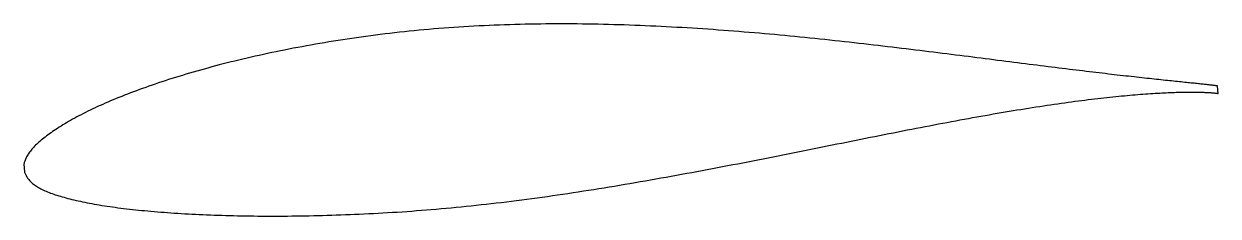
# Model space of a CAD drawing. Header units: metres. Extents: x -23.1 to 46.8, y -4.2 to 7.
import ezdxf

# ---------------------------------------------------------------- set-up
doc = ezdxf.new("R2010")
doc.units = ezdxf.units.M

msp = doc.modelspace()

# ---------------------------------------------------------------- linework, layer by layer
msp.add_lwpolyline([(46.815, 3.367), (46.813, 3.367), (46.809, 3.368), (46.802, 3.37), (46.793, 3.371), (46.781, 3.374), (46.766, 3.376), (46.748, 3.379), (46.728, 3.382), (46.705, 3.385), (46.679, 3.389), (46.651, 3.393), (46.62, 3.397), (46.587, 3.401), (46.55, 3.405), (46.511, 3.41), (46.47, 3.415), (46.425, 3.42), (46.378, 3.426), (46.329, 3.431), (46.276, 3.437), (46.221, 3.443), (46.164, 3.45), (46.104, 3.456), (46.041, 3.463), (45.975, 3.47), (45.907, 3.477), (45.836, 3.484), (45.763, 3.492), (45.687, 3.5), (45.609, 3.508), (45.527, 3.517), (45.444, 3.525), (45.357, 3.534), (45.268, 3.543), (45.177, 3.553), (45.083, 3.562), (44.986, 3.572), (44.887, 3.582), (44.785, 3.593), (44.681, 3.603), (44.574, 3.614), (44.465, 3.626), (44.353, 3.637), (44.239, 3.649), (44.122, 3.661), (44.002, 3.674), (43.881, 3.686), (43.756, 3.699), (43.63, 3.713), (43.5, 3.726), (43.369, 3.74), (43.235, 3.755), (43.098, 3.769), (42.959, 3.784), (42.818, 3.799), (42.674, 3.815), (42.528, 3.831), (42.38, 3.847), (42.229, 3.864), (42.075, 3.881), (41.92, 3.898), (41.762, 3.916), (41.602, 3.934), (41.439, 3.952), (41.275, 3.971), (41.108, 3.99), (40.938, 4.009), (40.767, 4.029), (40.593, 4.049), (40.417, 4.07), (40.239, 4.091), (40.058, 4.112), (39.875, 4.134), (39.691, 4.156), (39.504, 4.178), (39.314, 4.2), (39.123, 4.223), (38.93, 4.247), (38.734, 4.27), (38.537, 4.294), (38.337, 4.318), (38.136, 4.343), (37.932, 4.368), (37.726, 4.393), (37.518, 4.419), (37.308, 4.445), (37.097, 4.471), (36.883, 4.498), (36.667, 4.524), (36.45, 4.551), (36.23, 4.579), (36.009, 4.607), (35.786, 4.635), (35.561, 4.663), (35.334, 4.692), (35.105, 4.72), (34.874, 4.75), (34.642, 4.779), (34.408, 4.809), (34.172, 4.838), (33.934, 4.869), (33.695, 4.899), (33.454, 4.929), (33.211, 4.96), (32.967, 4.991), (32.721, 5.022), (32.473, 5.054), (32.224, 5.086), (31.973, 5.117), (31.721, 5.149), (31.467, 5.181), (31.211, 5.213), (30.954, 5.246), (30.696, 5.278), (30.436, 5.31), (30.175, 5.343), (29.912, 5.375), (29.648, 5.408), (29.382, 5.441), (29.115, 5.473), (28.847, 5.506), (28.577, 5.539), (28.306, 5.571), (28.034, 5.604), (27.761, 5.637), (27.486, 5.669), (27.21, 5.702), (26.933, 5.734), (26.655, 5.766), (26.376, 5.799), (26.096, 5.831), (25.814, 5.863), (25.531, 5.895), (25.248, 5.926), (24.963, 5.958), (24.677, 5.989), (24.391, 6.02), (24.103, 6.051), (23.814, 6.082), (23.525, 6.112), (23.234, 6.142), (22.943, 6.172), (22.651, 6.201), (22.358, 6.231), (22.064, 6.259), (21.769, 6.288), (21.474, 6.317), (21.178, 6.344), (20.881, 6.372), (20.584, 6.399), (20.286, 6.425), (19.987, 6.452), (19.688, 6.477), (19.388, 6.502), (19.087, 6.527), (18.786, 6.551), (18.484, 6.575), (18.182, 6.599), (17.88, 6.621), (17.577, 6.643), (17.273, 6.665), (16.969, 6.686), (16.665, 6.707), (16.361, 6.726), (16.056, 6.746), (15.751, 6.764), (15.445, 6.782), (15.139, 6.8), (14.833, 6.817), (14.527, 6.833), (14.221, 6.848), (13.914, 6.863), (13.607, 6.877), (13.301, 6.891), (12.994, 6.904), (12.687, 6.915), (12.38, 6.927), (12.073, 6.937), (11.766, 6.947), (11.459, 6.956), (11.152, 6.964), (10.845, 6.972), (10.538, 6.978), (10.231, 6.984), (9.925, 6.989), (9.619, 6.993), (9.313, 6.996), (9.007, 6.999), (8.701, 7), (8.396, 7.001), (8.091, 7), (7.786, 6.999), (7.481, 6.997), (7.177, 6.994), (6.874, 6.99), (6.57, 6.985), (6.268, 6.979), (5.965, 6.972), (5.663, 6.965), (5.362, 6.956), (5.061, 6.946), (4.761, 6.935), (4.461, 6.923), (4.162, 6.911), (3.864, 6.897), (3.566, 6.882), (3.269, 6.866), (2.972, 6.849), (2.677, 6.832), (2.382, 6.813), (2.087, 6.793), (1.794, 6.772), (1.501, 6.751), (1.209, 6.728), (0.918, 6.704), (0.628, 6.679), (0.339, 6.653), (0.051, 6.626), (-0.236, 6.599), (-0.523, 6.57), (-0.808, 6.54), (-1.093, 6.509), (-1.376, 6.478), (-1.658, 6.445), (-1.94, 6.412), (-2.22, 6.377), (-2.499, 6.342), (-2.777, 6.306), (-3.054, 6.269), (-3.329, 6.231), (-3.604, 6.192), (-3.877, 6.153), (-4.149, 6.112), (-4.42, 6.071), (-4.689, 6.029), (-4.957, 5.987), (-5.224, 5.943), (-5.49, 5.899), (-5.754, 5.854), (-6.017, 5.809), (-6.278, 5.763), (-6.539, 5.716), (-6.797, 5.669), (-7.054, 5.621), (-7.31, 5.572), (-7.565, 5.523), (-7.817, 5.473), (-8.069, 5.422), (-8.318, 5.371), (-8.567, 5.32), (-8.813, 5.268), (-9.058, 5.215), (-9.302, 5.161), (-9.543, 5.107), (-9.783, 5.053), (-10.022, 4.998), (-10.259, 4.942), (-10.494, 4.886), (-10.727, 4.83), (-10.959, 4.773), (-11.189, 4.715), (-11.417, 4.657), (-11.643, 4.599), (-11.868, 4.54), (-12.09, 4.481), (-12.311, 4.421), (-12.53, 4.36), (-12.747, 4.3), (-12.963, 4.239), (-13.176, 4.178), (-13.388, 4.116), (-13.597, 4.054), (-13.805, 3.992), (-14.01, 3.929), (-14.214, 3.866), (-14.416, 3.803), (-14.615, 3.74), (-14.813, 3.676), (-15.008, 3.612), (-15.202, 3.548), (-15.393, 3.483), (-15.583, 3.419), (-15.77, 3.354), (-15.955, 3.289), (-16.139, 3.223), (-16.319, 3.158), (-16.498, 3.092), (-16.675, 3.026), (-16.849, 2.96), (-17.022, 2.894), (-17.192, 2.828), (-17.36, 2.762), (-17.525, 2.695), (-17.689, 2.629), (-17.85, 2.562), (-18.009, 2.495), (-18.165, 2.428), (-18.32, 2.361), (-18.472, 2.294), (-18.621, 2.227), (-18.769, 2.16), (-18.914, 2.093), (-19.057, 2.026), (-19.197, 1.959), (-19.335, 1.892), (-19.471, 1.824), (-19.604, 1.757), (-19.735, 1.69), (-19.863, 1.623), (-19.99, 1.555), (-20.113, 1.488), (-20.234, 1.421), (-20.353, 1.354), (-20.469, 1.287), (-20.583, 1.221), (-20.695, 1.154), (-20.804, 1.088), (-20.91, 1.022), (-21.014, 0.956), (-21.116, 0.891), (-21.215, 0.826), (-21.311, 0.761), (-21.406, 0.697), (-21.497, 0.633), (-21.586, 0.57), (-21.673, 0.507), (-21.757, 0.444), (-21.838, 0.382), (-21.917, 0.321), (-21.993, 0.259), (-22.067, 0.199), (-22.139, 0.138), (-22.207, 0.078), (-22.273, 0.019), (-22.337, -0.041), (-22.398, -0.099), (-22.456, -0.158), (-22.512, -0.216), (-22.565, -0.274), (-22.616, -0.332), (-22.664, -0.389), (-22.709, -0.445), (-22.752, -0.502), (-22.792, -0.557), (-22.829, -0.612), (-22.864, -0.667), (-22.897, -0.721), (-22.926, -0.774), (-22.954, -0.826), (-22.978, -0.876), (-23, -0.926), (-23.019, -0.974), (-23.036, -1.02), (-23.051, -1.064), (-23.063, -1.104), (-23.072, -1.141), (-23.079, -1.172), (-23.084, -1.196), (-23.087, -1.212), (-23.058, -1.658), (-23.056, -1.662), (-23.052, -1.672), (-23.044, -1.689), (-23.033, -1.714), (-23.018, -1.748), (-23.001, -1.787), (-22.981, -1.83), (-22.957, -1.876), (-22.932, -1.923), (-22.903, -1.97), (-22.872, -2.017), (-22.838, -2.064), (-22.801, -2.111), (-22.762, -2.157), (-22.72, -2.202), (-22.676, -2.247), (-22.629, -2.291), (-22.579, -2.334), (-22.527, -2.376), (-22.472, -2.418), (-22.415, -2.459), (-22.355, -2.499), (-22.293, -2.538), (-22.228, -2.577), (-22.16, -2.615), (-22.09, -2.652), (-22.017, -2.688), (-21.942, -2.724), (-21.864, -2.759), (-21.783, -2.794), (-21.701, -2.828), (-21.615, -2.861), (-21.527, -2.894), (-21.437, -2.927), (-21.343, -2.959), (-21.248, -2.99), (-21.15, -3.022), (-21.049, -3.053), (-20.946, -3.084), (-20.84, -3.114), (-20.732, -3.145), (-20.622, -3.175), (-20.509, -3.205), (-20.393, -3.234), (-20.275, -3.264), (-20.154, -3.293), (-20.032, -3.321), (-19.906, -3.35), (-19.778, -3.378), (-19.648, -3.406), (-19.516, -3.434), (-19.381, -3.46), (-19.243, -3.487), (-19.104, -3.513), (-18.962, -3.539), (-18.817, -3.565), (-18.671, -3.589), (-18.521, -3.614), (-18.37, -3.638), (-18.216, -3.661), (-18.061, -3.684), (-17.902, -3.707), (-17.742, -3.729), (-17.579, -3.75), (-17.414, -3.771), (-17.247, -3.792), (-17.078, -3.812), (-16.906, -3.832), (-16.732, -3.852), (-16.556, -3.871), (-16.378, -3.889), (-16.198, -3.907), (-16.016, -3.925), (-15.831, -3.942), (-15.645, -3.959), (-15.456, -3.975), (-15.265, -3.991), (-15.072, -4.007), (-14.877, -4.022), (-14.68, -4.036), (-14.481, -4.05), (-14.281, -4.064), (-14.078, -4.077), (-13.873, -4.09), (-13.666, -4.102), (-13.457, -4.114), (-13.246, -4.125), (-13.034, -4.136), (-12.819, -4.146), (-12.603, -4.156), (-12.385, -4.166), (-12.165, -4.175), (-11.943, -4.183), (-11.719, -4.191), (-11.494, -4.198), (-11.266, -4.205), (-11.037, -4.211), (-10.807, -4.217), (-10.574, -4.222), (-10.34, -4.227), (-10.104, -4.231), (-9.867, -4.234), (-9.627, -4.237), (-9.387, -4.239), (-9.144, -4.241), (-8.9, -4.242), (-8.655, -4.243), (-8.408, -4.243), (-8.159, -4.242), (-7.909, -4.241), (-7.657, -4.239), (-7.404, -4.237), (-7.15, -4.234), (-6.894, -4.23), (-6.636, -4.226), (-6.378, -4.221), (-6.117, -4.215), (-5.856, -4.209), (-5.593, -4.202), (-5.329, -4.195), (-5.063, -4.187), (-4.797, -4.178), (-4.529, -4.169), (-4.26, -4.159), (-3.989, -4.149), (-3.718, -4.138), (-3.445, -4.126), (-3.171, -4.113), (-2.896, -4.1), (-2.62, -4.086), (-2.342, -4.071), (-2.064, -4.055), (-1.785, -4.039), (-1.505, -4.022), (-1.223, -4.004), (-0.941, -3.985), (-0.658, -3.966), (-0.374, -3.946), (-0.088, -3.924), (0.197, -3.902), (0.484, -3.88), (0.772, -3.856), (1.06, -3.832), (1.35, -3.806), (1.64, -3.78), (1.93, -3.753), (2.222, -3.726), (2.514, -3.697), (2.807, -3.667), (3.1, -3.637), (3.394, -3.606), (3.689, -3.574), (3.985, -3.541), (4.28, -3.508), (4.577, -3.473), (4.874, -3.438), (5.171, -3.402), (5.469, -3.365), (5.768, -3.328), (6.067, -3.289), (6.366, -3.25), (6.666, -3.211), (6.966, -3.17), (7.266, -3.129), (7.567, -3.087), (7.868, -3.044), (8.169, -3.001), (8.471, -2.957), (8.772, -2.912), (9.074, -2.867), (9.376, -2.821), (9.679, -2.774), (9.981, -2.727), (10.284, -2.679), (10.587, -2.631), (10.889, -2.582), (11.192, -2.533), (11.495, -2.483), (11.798, -2.433), (12.101, -2.382), (12.404, -2.331), (12.707, -2.279), (13.009, -2.227), (13.312, -2.174), (13.614, -2.121), (13.917, -2.068), (14.219, -2.014), (14.521, -1.96), (14.823, -1.906), (15.124, -1.851), (15.426, -1.796), (15.727, -1.741), (16.027, -1.685), (16.328, -1.629), (16.628, -1.573), (16.928, -1.517), (17.227, -1.461), (17.526, -1.404), (17.824, -1.347), (18.122, -1.29), (18.42, -1.233), (18.717, -1.176), (19.014, -1.118), (19.31, -1.06), (19.605, -1.003), (19.9, -0.945), (20.194, -0.887), (20.488, -0.83), (20.781, -0.772), (21.073, -0.714), (21.365, -0.656), (21.656, -0.598), (21.946, -0.54), (22.235, -0.482), (22.524, -0.424), (22.812, -0.367), (23.099, -0.309), (23.385, -0.252), (23.67, -0.195), (23.955, -0.138), (24.238, -0.081), (24.521, -0.024), (24.802, 0.032), (25.083, 0.089), (25.363, 0.145), (25.641, 0.201), (25.919, 0.256), (26.196, 0.311), (26.471, 0.366), (26.746, 0.421), (27.019, 0.475), (27.291, 0.529), (27.563, 0.583), (27.832, 0.636), (28.101, 0.689), (28.369, 0.742), (28.635, 0.794), (28.9, 0.845), (29.164, 0.896), (29.426, 0.947), (29.688, 0.997), (29.948, 1.047), (30.206, 1.097), (30.463, 1.145), (30.719, 1.193), (30.973, 1.241), (31.226, 1.289), (31.478, 1.335), (31.728, 1.382), (31.977, 1.427), (32.224, 1.472), (32.469, 1.517), (32.713, 1.561), (32.956, 1.604), (33.197, 1.647), (33.436, 1.688), (33.674, 1.73), (33.91, 1.77), (34.145, 1.811), (34.377, 1.85), (34.609, 1.889), (34.838, 1.927), (35.066, 1.964), (35.292, 2.001), (35.516, 2.037), (35.739, 2.073), (35.96, 2.107), (36.179, 2.141), (36.396, 2.175), (36.611, 2.208), (36.825, 2.239), (37.036, 2.271), (37.246, 2.301), (37.454, 2.331), (37.66, 2.361), (37.864, 2.389), (38.066, 2.417), (38.266, 2.444), (38.464, 2.471), (38.66, 2.497), (38.855, 2.522), (39.047, 2.546), (39.237, 2.57), (39.425, 2.593), (39.611, 2.615), (39.795, 2.637), (39.977, 2.658), (40.157, 2.678), (40.334, 2.698), (40.51, 2.717), (40.683, 2.735), (40.854, 2.753), (41.023, 2.77), (41.19, 2.787), (41.355, 2.802), (41.517, 2.817), (41.678, 2.832), (41.836, 2.846), (41.991, 2.859), (42.145, 2.871), (42.296, 2.883), (42.445, 2.895), (42.592, 2.905), (42.736, 2.916), (42.878, 2.925), (43.018, 2.934), (43.155, 2.943), (43.29, 2.951), (43.423, 2.958), (43.553, 2.965), (43.681, 2.971), (43.806, 2.977), (43.929, 2.982), (44.05, 2.987), (44.168, 2.992), (44.284, 2.996), (44.397, 2.999), (44.508, 3.002), (44.616, 3.005), (44.722, 3.007), (44.825, 3.009), (44.926, 3.01), (45.025, 3.011), (45.121, 3.012), (45.214, 3.012), (45.305, 3.012), (45.393, 3.012), (45.479, 3.011), (45.562, 3.011), (45.643, 3.009), (45.721, 3.008), (45.796, 3.006), (45.869, 3.004), (45.94, 3.002), (46.008, 3), (46.073, 2.997), (46.135, 2.994), (46.195, 2.992), (46.253, 2.989), (46.307, 2.985), (46.36, 2.982), (46.409, 2.979), (46.456, 2.975), (46.5, 2.972), (46.542, 2.968), (46.58, 2.965), (46.617, 2.961), (46.65, 2.958), (46.681, 2.955), (46.709, 2.951), (46.735, 2.948), (46.758, 2.945), (46.778, 2.942), (46.796, 2.94), (46.811, 2.937), (46.823, 2.935), (46.832, 2.933), (46.839, 2.931), (46.843, 2.93), (46.845, 2.93)], close=True)

doc.saveas('drawing.dxf')
